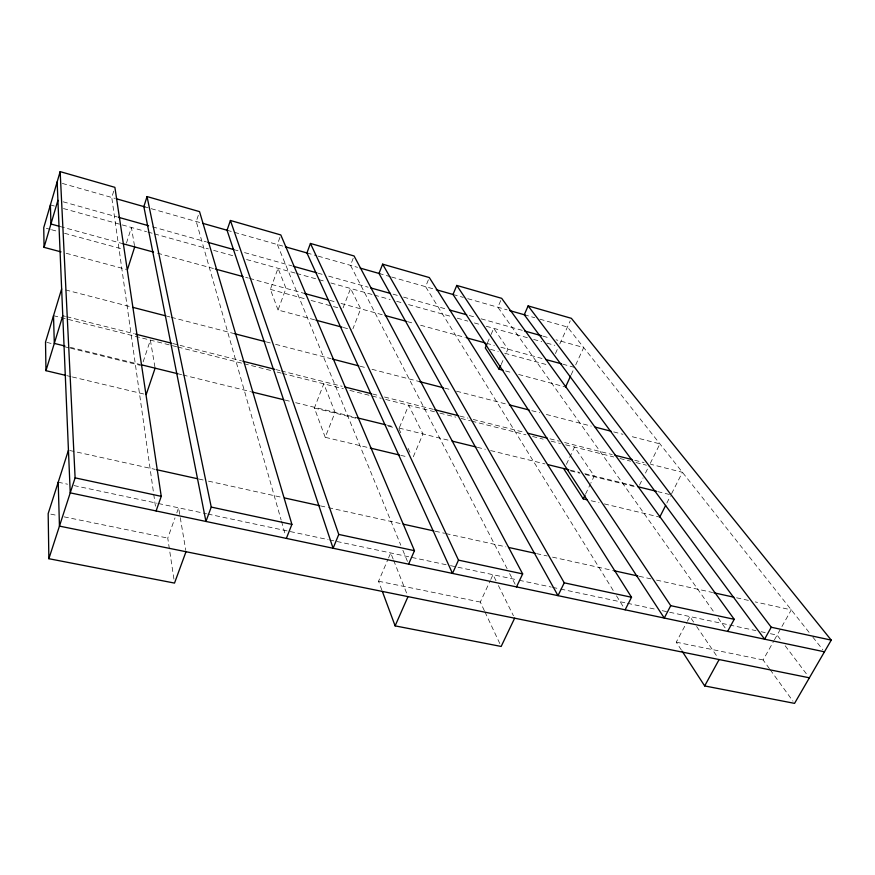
<?xml version="1.0" encoding="UTF-8"?>
<svg xmlns="http://www.w3.org/2000/svg" width="875" height="875" viewBox="0 0 875 875"><rect width="100%" height="100%" fill="white"/><g stroke="black" fill="none" stroke-linecap="round" stroke-linejoin="round"><path stroke-width="0.66" stroke-dasharray="4.38 3.28" d="M113.717 191.133L111.759 197.466L155.52 506.898M126.459 243.086L131.425 227.467L134.477 245.645M143.128 361.867L150.38 340.112L154.886 366.833M198.308 215.327L196.241 221.484L281.127 519.991M173.928 579.108L167.759 538.081L175 517.913M176.805 512.87L178.62 507.828L185.784 550.386M279.945 237.344L277.353 244.541L400.805 545.212M278.042 310.023L270.386 289.373L278.031 268.286L285.983 288.367L278.042 310.023L314.595 319.812M353.183 258.311L350.492 265.333L507.117 568.706M343.109 307.847L350.58 288.477L360.708 308.831L352.942 328.716M325.216 437.303L314.377 408.045L323.772 383.83L335.07 412.366L325.216 437.303L368.966 447.748M428.378 279.836L425.6 286.683L613.659 591.205M399.416 427.547L408.68 405.245L422.964 433.956L413.219 456.969M381.872 590.166L378.569 581.23L388.073 559.081M388.598 557.856L390.709 552.934L393.181 559.169M500.73 300.552L497.864 307.234L714.995 613.572M487.397 343.033L490.569 335.672M491.094 334.447L493.741 328.322L507.905 349.136L505.312 355.053M501.178 364.503L504.798 356.234M555.428 353.587L557.594 348.797M559.781 343.973L570.248 320.808M571.178 374.752L574 368.616M575.706 364.908L583.691 347.539L556.084 339.806M484.356 610.695L480.309 602.066L490.241 580.639M490.788 579.447L492.997 574.689L496.005 580.727M566.398 464.373L574.536 447.059L594.234 476.011L590.767 483.23M585.572 494.069L590.198 484.433M639.505 485.122L643.081 477.903M645.466 473.08L649.042 465.85M650.256 463.411L659.925 443.887L629.552 436.012M666.848 503.07L670.403 496.037M671.595 493.675L682.423 472.303L650.639 464.275M681.363 650.027L676.266 642.173L686.787 622.387M687.411 621.217L689.883 616.569L693.634 622.07M769.42 668.642L763.131 659.958L773.773 641.025M774.43 639.844L791.284 609.875L755.278 601.923M50.827 514.139L57.477 515.506M64.116 516.862L167.759 538.081M378.569 581.23L480.309 602.066M676.266 642.173L763.131 659.958M58.209 482.212L67.561 484.203M74.091 485.592L157.095 503.245M158.43 503.53L206.533 513.756M207.867 514.041L328.125 539.623M329.459 539.908L449.159 565.37M450.494 565.644L517.869 579.983M519.203 580.267L551.272 587.081M552.606 587.366L559.289 588.788M560.623 589.072L626.106 602.995M627.441 603.28L656.841 609.536M662.178 610.673L755.956 630.612M761.064 631.706L765.198 632.581M770.416 633.697L777.098 635.108L781.134 640.445M69.781 450.516L155.138 469.372M199.139 479.095L203.142 479.981M208.48 481.152L281.827 497.35M320.502 505.892L327.173 507.369M328.508 507.664L400.52 523.567M435.203 531.223L444.533 533.291M445.867 533.586L505.881 546.842M536.55 553.613L547.225 555.975M552.562 557.145L612.577 570.402M639.242 576.297L651.252 578.944M656.578 580.125L712.6 592.495M736.597 597.8L748.606 600.447M67.058 375.703L71.017 376.655M72.341 376.961L144.867 394.275M400.772 455.339L407.4 456.914M591.172 500.762L599.08 502.655M604.352 503.913L659.728 517.125M70.219 347.32L140.514 364.591M177.636 373.702L181.617 374.675M182.941 375.003L250.578 391.617M285.064 400.083L290.369 401.384M295.673 402.686L356.683 417.67M387.188 425.163L394.111 426.869M399.12 428.094L449.52 440.475M477.367 447.311L485.33 449.269M490.634 450.57L545.005 463.925M570.205 470.116L579.491 472.391M584.795 473.692L635.261 486.084M657.738 491.608L670.994 494.867M46.834 342.388L52.117 343.689M65.319 346.927L69.267 347.9M70.591 348.217L140.536 365.389M314.377 408.045L356.639 418.414M388.336 426.191L393.619 427.492M570.697 470.947L579.983 473.222M585.288 474.523L635.655 486.883M53.517 315.689L176.597 346.719M177.92 347.058L242.769 363.409M244.092 363.738L271.884 370.748M277.178 372.083L281.148 373.089M282.472 373.417L343.372 388.773M349.902 390.425L381.248 398.322M385.689 399.448L434.656 411.797M439.95 413.131L455.831 417.134M461.125 418.469L470.389 420.798M471.712 421.138L525.973 434.82M532.591 436.483L543.178 439.152M551.119 441.153L560.383 443.494M565.677 444.828L613.758 456.958M619.938 458.511L630.525 461.18M635.972 462.558L646.428 465.194M62.781 315.722L65.428 316.389M66.752 316.717L134.269 333.78M172.67 343.492L241.522 360.883M275.942 369.589L279.912 370.584M281.236 370.923L342.147 386.312M372.597 394.012L379.214 395.686M384.508 397.02L433.497 409.402M459.988 416.095L467.928 418.097M473.222 419.442L524.858 432.491M550.014 438.845L559.289 441.186M564.583 442.52L612.248 454.573M634.758 460.261L644.022 462.602M65.603 289.931L131.644 307.038M167.3 316.269L169.947 316.958M171.259 317.297L234.664 333.725M266.361 341.928L270.32 342.956M275.603 344.323L331.067 358.695M360.128 366.22L366.734 367.927M372.017 369.305L419.562 381.62M444.653 388.117L451.259 389.823M456.542 391.191L506.723 404.195M531.814 410.692L539.744 412.748M546.35 414.455L591.248 426.092M613.703 431.911L622.945 434.306M66.194 253.28L126.109 269.325M343.317 327.502L351.159 329.602M505.619 370.978L512.138 372.717M518.645 374.467L565.545 387.023M46.353 228.32L50.258 229.381M51.559 229.731L58.056 231.503M64.564 233.275L123.102 249.233M270.386 289.373L305.856 299.042M311.117 300.464L332.139 306.195M333.452 306.556L341.337 308.7M490.459 349.344L498.236 351.466M504.7 353.227L547.422 364.864M60.102 226.516L121.986 243.458M157.5 253.181L214.08 268.68M245.656 277.32L248.281 278.042M249.605 278.403L303.537 293.18M329.853 300.377L336.427 302.181M341.042 303.45L382.484 314.792M407.477 321.639L414.05 323.444M420.634 325.238L465.369 337.488M486.413 343.252L494.309 345.417M500.883 347.222L542.992 358.75M562.723 364.153L574.558 367.391M50.4 204.914L54.348 206.019M63.47 208.556L120.969 224.558M122.27 224.919L146.53 231.678M147.842 232.039L153.114 233.505M154.427 233.877L208.414 248.905M213.686 250.37L233.439 255.861M246.597 259.536L295.323 273.098M296.636 273.459L317.713 279.322M319.025 279.694L325.97 281.619M330.881 282.986L373.013 294.722M374.336 295.083L390.13 299.48M396.714 301.317L401.986 302.783M408.57 304.62L452.025 316.706M457.286 318.172L467.819 321.114M474.403 322.941L479.675 324.406M486.259 326.244L527.505 337.728M533.663 339.434L541.8 341.698M546.831 343.098L554.783 345.319M63.175 201.819L117.064 216.902M152.556 226.844L206.445 241.927M235.364 250.02L237.989 250.764M244.562 252.602L291.878 265.847M318.172 273.208L322.109 274.312M328.683 276.15L368.123 287.186M393.094 294.175L398.355 295.652M403.605 297.117L446.983 309.269M469.328 315.525L475.902 317.363M481.163 318.828L523.217 330.608M542.938 336.131L549.511 337.969M62.344 183.422L114.855 198.352M143.85 206.588L201.436 222.961M227.041 230.245L282.778 246.083M306.928 252.952L316.881 255.784M318.194 256.156L357.547 267.345M378.995 273.438L390.348 276.664M391.661 277.036L433.639 288.969M453.02 294.481L463.269 297.391M467.742 298.67L507.095 309.859M524.267 314.738L534.734 317.713M539.897 319.178L567.448 327.009L810.895 634.659M812.853 637.131L822.806 649.709M785.17 645.783L807.778 675.664M770.197 669.725L792.991 701.203M718.145 618.034L726.042 629.169M696.631 626.478L717.631 657.344M616.525 595.853L624.422 608.639M509.622 573.562L515.889 585.692M498.411 585.561L513.439 615.77M398.902 428.783L401.198 433.683M408.1 448.383L410.977 454.508M484.936 611.92L500.008 643.989M402.872 550.266L407.542 561.641M393.673 560.427L407.509 595.361M281.498 521.303L285.611 535.773"/><path stroke-width="1.31" d="M156.1 510.945L161.241 496.344L114.888 187.338L60.156 171.631L43.75 227.609L44.056 247.352L60.987 251.88M44.056 247.352L57.914 200.342M61.644 288.903L45.522 342.07L45.959 370.672L65.745 375.386M45.959 370.672L62.781 315.722M147.044 196.569L143.85 206.588L205.942 521.456L211.236 507.073L147.044 196.569L199.544 211.63L291.9 524.377L286.355 538.398M68.447 450.231L48.169 513.603L48.869 558.709L174.519 583.089L186.003 551.709M127.422 269.675L134.695 246.936M48.869 558.709L75.108 477.859L60.156 171.631M146.191 394.592L155.105 368.167M230.409 220.478L227.041 230.245L333.091 548.253L338.767 534.439L230.409 220.478L280.809 234.948L414.466 550.681L408.581 564.167M310.439 243.447L306.928 252.952L452.495 573.42L458.489 560.131L310.439 243.447L354.08 255.97L522.659 573.902L516.513 586.906M382.637 264.163L378.995 273.438L557.998 595.656L564.244 582.827L382.637 264.163L429.308 277.561L631.531 597.264L625.144 609.798M456.772 285.436L453.02 294.481L664.267 618.045L670.742 605.675L456.772 285.436L501.681 298.331L734.223 619.303L727.628 631.4M486.872 344.258L485.286 347.933L499.111 369.228L503.016 370.278M499.111 369.228L500.664 365.684M528.128 305.911L524.267 314.738L764.575 639.188L771.247 627.244L528.128 305.911L571.375 318.325L831.25 640.117L794.555 703.369L704.67 685.934L682.095 651.153M514.642 618.188L501.167 646.45L395.117 625.877L408.002 596.619M565.545 387.023L570.62 375.977M587.212 499.822L583.253 498.881L584.992 495.272M659.728 517.125L665.656 505.411M704.67 685.934L719.13 659.542M809.386 677.808L59.445 526.116L58.209 482.212M824.469 651.809L70.241 492.855L57.138 181.934M75.108 477.859L161.241 496.344M211.236 507.073L291.9 524.377M338.767 534.439L414.466 550.681M458.489 560.131L522.659 573.902M564.244 582.827L631.531 597.264M670.742 605.675L734.223 619.303M771.247 627.244L831.25 640.117M156.472 469.667L197.805 478.8M284.495 497.941L319.167 505.597M403.189 524.158L433.869 530.928M508.55 547.433L535.227 553.317M613.911 570.697L637.908 576.002M713.934 592.791L733.939 597.209M370.289 448.055L399.448 455.022M64.914 346.019L54.305 343.416L53.517 315.689M141.838 364.908L177.636 373.702M251.912 391.945L283.741 399.755M357.372 417.845L385.853 424.834M452.167 441.12L476.044 446.983M547.663 464.57L568.881 469.787M637.842 486.719L656.436 491.291M135.592 334.119L171.347 343.153M242.845 361.222L274.619 369.25M344.794 386.98L371.273 393.673M434.831 409.73L458.653 415.756M527.505 433.158L547.367 438.178M614.895 455.241L632.1 459.583M132.967 307.377L165.977 315.93M234.664 333.725L265.037 341.589M332.391 359.034L358.805 365.881M419.562 381.62L443.33 387.778M509.37 404.884L529.178 410.014M595.219 427.12L611.067 431.222M315.908 320.163L342.016 327.152M58.833 226.166L50.936 224L50.4 204.914M122.916 243.709L153.562 252.098M215.392 269.041L243.02 276.598M304.336 293.398L328.541 300.016M385.109 315.514L406.164 321.278M466.681 337.848L485.1 342.891M545.617 359.472L561.488 363.814M118.377 217.273L148.608 225.739M207.758 242.298L234.052 249.659M293.202 266.219L316.859 272.836M370.748 287.919L390.469 293.442M449.619 310.002L466.703 314.781M524.541 330.98L541.625 335.759M116.167 198.723L145.031 206.927M202.748 223.333L227.675 230.42M285.403 246.827L307.705 253.17M360.172 268.089L379.848 273.678M436.264 289.712L453.316 294.569M509.72 310.603L525.47 315.077M564.069 469.317L583.253 498.881M382.353 591.434L395.117 625.877"/></g></svg>
